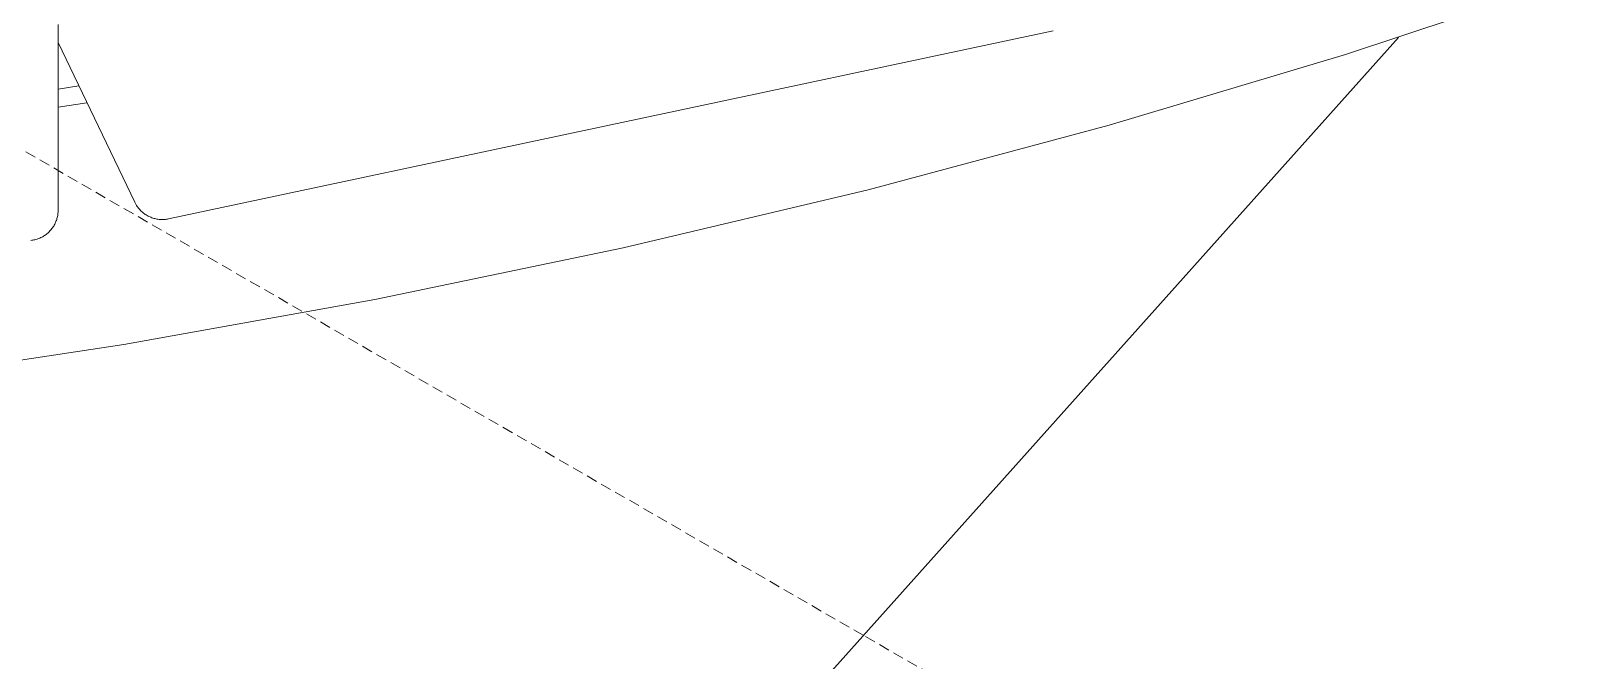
# Model space of a CAD drawing. Header units: millimetres. Extents: x -263 to 4879, y -277 to 2995.
# Drawn here: x 4331.7 to 4513.3, y 2089.6 to 2163.6 of the extents above; entities that cross this region are included whole.
import ezdxf

# ---------------------------------------------------------------- set-up
doc = ezdxf.new("R2010")
doc.units = ezdxf.units.MM
doc.linetypes.add('HIDDEN', pattern=[1.905, 1.27, -0.635])
doc.layers.add('ZANO_R', color=7, linetype='Continuous', lineweight=0)
doc.layers.add('ZANO_R_przerywana', color=7, linetype='HIDDEN', lineweight=0)

msp = doc.modelspace()

# ---------------------------------------------------------------- linework, layer by layer
at = {"layer": 'ZANO_R'}
for p, q in [((4486.15, 2160.82), (4513.26, 2169.84)), ((4334.86, 2164.37), (4334.86, 2142.52)), ((4451.79, 2163.6), (4347.83, 2141.51)), ((4343.88, 2143.46), (4334.86, 2162.22)), ((4492.38, 2162.81), (4401.17, 2060.92)), ((4458.4, 2152.52), (4486.15, 2160.82)), ((4334.86, 2156.76), (4337.3, 2157.15)), ((4338.25, 2155.16), (4334.86, 2154.62)), ((4430.08, 2144.94), (4458.4, 2152.52)), ((4401.27, 2138.11), (4430.08, 2144.94)), ((4344.08, 2143.08), (4343.88, 2143.46)), ((4344.15, 2142.98), (4344.08, 2143.08)), ((4344.22, 2142.88), (4344.15, 2142.98)), ((4344.3, 2142.78), (4344.22, 2142.88)), ((4334.57, 2141.1), (4334.52, 2140.99)), ((4334.61, 2141.22), (4334.57, 2141.1)), ((4334.66, 2141.33), (4334.61, 2141.22)), ((4334.7, 2141.44), (4334.66, 2141.33)), ((4334.73, 2141.56), (4334.7, 2141.44)), ((4334.76, 2141.68), (4334.73, 2141.56)), ((4334.79, 2141.8), (4334.76, 2141.68)), ((4334.81, 2141.92), (4334.79, 2141.8)), ((4334.83, 2142.04), (4334.81, 2141.92)), ((4334.84, 2142.16), (4334.83, 2142.04)), ((4334.85, 2142.28), (4334.84, 2142.16)), ((4334.86, 2142.4), (4334.85, 2142.28)), ((4334.86, 2142.52), (4334.86, 2142.4)), ((4344.38, 2142.69), (4344.3, 2142.78)), ((4344.46, 2142.59), (4344.38, 2142.69)), ((4344.54, 2142.5), (4344.46, 2142.59)), ((4344.63, 2142.42), (4344.54, 2142.5)), ((4344.72, 2142.33), (4344.63, 2142.42)), ((4344.82, 2142.25), (4344.72, 2142.33)), ((4344.91, 2142.18), (4344.82, 2142.25)), ((4345.01, 2142.1), (4344.91, 2142.18)), ((4345.11, 2142.03), (4345.01, 2142.1)), ((4345.22, 2141.97), (4345.11, 2142.03)), ((4345.32, 2141.9), (4345.22, 2141.97)), ((4345.43, 2141.84), (4345.32, 2141.9)), ((4345.54, 2141.79), (4345.43, 2141.84)), ((4345.66, 2141.74), (4345.54, 2141.79)), ((4345.77, 2141.69), (4345.66, 2141.74)), ((4345.89, 2141.64), (4345.77, 2141.69)), ((4346, 2141.6), (4345.89, 2141.64)), ((4346.12, 2141.57), (4346, 2141.6)), ((4346.24, 2141.54), (4346.12, 2141.57)), ((4346.36, 2141.51), (4346.24, 2141.54)), ((4346.48, 2141.49), (4346.36, 2141.51)), ((4346.6, 2141.47), (4346.48, 2141.49)), ((4346.73, 2141.45), (4346.6, 2141.47)), ((4346.85, 2141.44), (4346.73, 2141.45)), ((4346.97, 2141.44), (4346.85, 2141.44)), ((4347.1, 2141.43), (4346.97, 2141.44)), ((4347.22, 2141.44), (4347.1, 2141.43)), ((4347.34, 2141.44), (4347.22, 2141.44)), ((4347.47, 2141.45), (4347.34, 2141.44)), ((4347.59, 2141.47), (4347.47, 2141.45)), ((4347.71, 2141.49), (4347.59, 2141.47)), ((4347.83, 2141.51), (4347.71, 2141.49)), ((4332.72, 2139.25), (4332.61, 2139.21)), ((4332.83, 2139.3), (4332.72, 2139.25)), ((4332.94, 2139.36), (4332.83, 2139.3)), ((4333.05, 2139.41), (4332.94, 2139.36)), ((4333.15, 2139.48), (4333.05, 2139.41)), ((4333.25, 2139.54), (4333.15, 2139.48)), ((4333.35, 2139.61), (4333.25, 2139.54)), ((4333.45, 2139.68), (4333.35, 2139.61)), ((4333.55, 2139.76), (4333.45, 2139.68)), ((4333.64, 2139.84), (4333.55, 2139.76)), ((4333.73, 2139.92), (4333.64, 2139.84)), ((4333.82, 2140), (4333.73, 2139.92)), ((4333.9, 2140.09), (4333.82, 2140)), ((4333.98, 2140.18), (4333.9, 2140.09)), ((4334.06, 2140.27), (4333.98, 2140.18)), ((4334.14, 2140.37), (4334.06, 2140.27)), ((4334.21, 2140.47), (4334.14, 2140.37)), ((4334.28, 2140.57), (4334.21, 2140.47)), ((4334.34, 2140.67), (4334.28, 2140.57)), ((4334.41, 2140.78), (4334.34, 2140.67)), ((4334.46, 2140.88), (4334.41, 2140.78)), ((4334.52, 2140.99), (4334.46, 2140.88)), ((4331.78, 2138.99), (4331.66, 2138.97)), ((4331.9, 2139.01), (4331.78, 2138.99)), ((4332.02, 2139.03), (4331.9, 2139.01)), ((4332.14, 2139.06), (4332.02, 2139.03)), ((4332.26, 2139.09), (4332.14, 2139.06)), ((4332.38, 2139.12), (4332.26, 2139.09)), ((4332.49, 2139.16), (4332.38, 2139.12)), ((4332.61, 2139.21), (4332.49, 2139.16)), ((4372.08, 2132.04), (4401.27, 2138.11)), ((4342.59, 2126.74), (4372.08, 2132.04)), ((4312.88, 2122.22), (4342.59, 2126.74))]:
    msp.add_line(p, q, dxfattribs=at)
at = {"layer": 'ZANO_R_przerywana'}
for p, q in [((4429.49, 2092.56), (4203.32, 2223.14)), ((4510.02, 2046.06), (4429.49, 2092.56))]:
    msp.add_line(p, q, dxfattribs=at)

doc.saveas('drawing.dxf')
